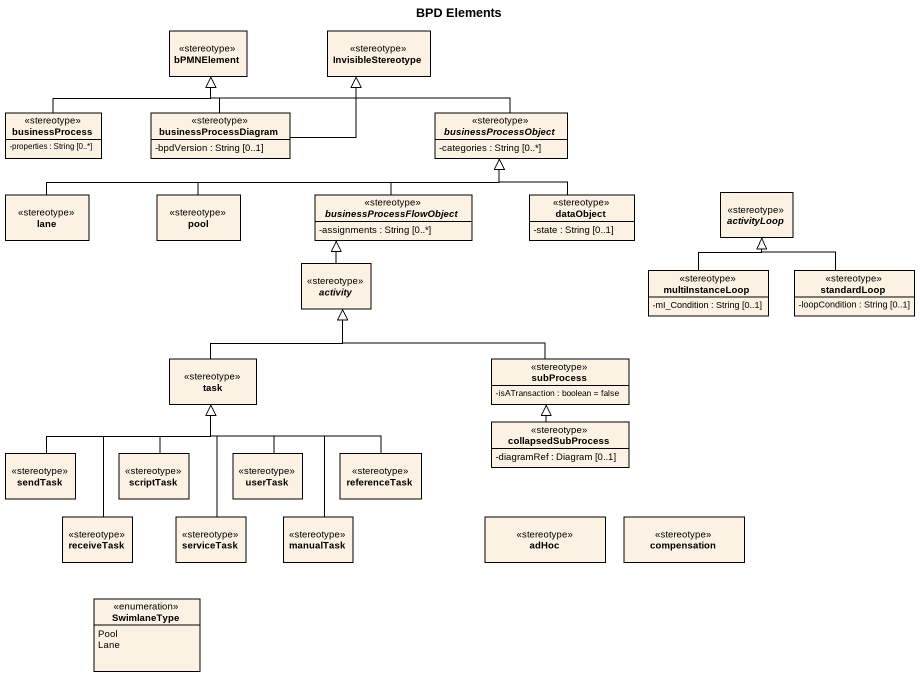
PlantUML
@startuml
title BPD Elements
hide circle
hide empty members
skinparam classAttributeIconSize 0
class bPMNElement <<stereotype>>
class InvisibleStereotype <<stereotype>>
class businessProcess <<stereotype>> {
  -properties : String [0..*]
}
class businessProcessDiagram <<stereotype>> {
  -bpdVersion : String [0..1]
}
abstract class businessProcessObject <<stereotype>> {
  -categories : String [0..*]
}
abstract class activityLoop <<stereotype>>
class lane <<stereotype>>
class pool <<stereotype>>
abstract class businessProcessFlowObject <<stereotype>> {
  -assignments : String [0..*]
}
class dataObject <<stereotype>> {
  -state : String [0..1]
}
abstract class activity <<stereotype>>
class multiInstanceLoop <<stereotype>> {
  -mI_Condition : String [0..1]
}
class standardLoop <<stereotype>> {
  -loopCondition : String [0..1]
}
class task <<stereotype>>
class subProcess <<stereotype>> {
  -isATransaction : boolean = false
}
class collapsedSubProcess <<stereotype>> {
  -diagramRef : Diagram [0..1]
}
class sendTask <<stereotype>>
class scriptTask <<stereotype>>
class userTask <<stereotype>>
class referenceTask <<stereotype>>
class receiveTask <<stereotype>>
class serviceTask <<stereotype>>
class manualTask <<stereotype>>
class adHoc <<stereotype>>
class compensation <<stereotype>>
enum SwimlaneType {
  Pool
  Lane
}
businessProcess -right-|> bPMNElement
businessProcessDiagram -up-|> bPMNElement
businessProcessDiagram -right-|> InvisibleStereotype
businessProcessObject -left-|> bPMNElement
lane -right-|> businessProcessObject
pool -right-|> businessProcessObject
businessProcessFlowObject -up-|> businessProcessObject
dataObject -up-|> businessProcessObject
activity -up-|> businessProcessFlowObject
multiInstanceLoop -up-|> activityLoop
standardLoop -up-|> activityLoop
task -up-|> activity
subProcess -left-|> activity
collapsedSubProcess -up-|> subProcess
sendTask -right-|> task
scriptTask -up-|> task
userTask -up-|> task
referenceTask -left-|> task
receiveTask -up-|> task
serviceTask -up-|> task
manualTask -up-|> task
@enduml
